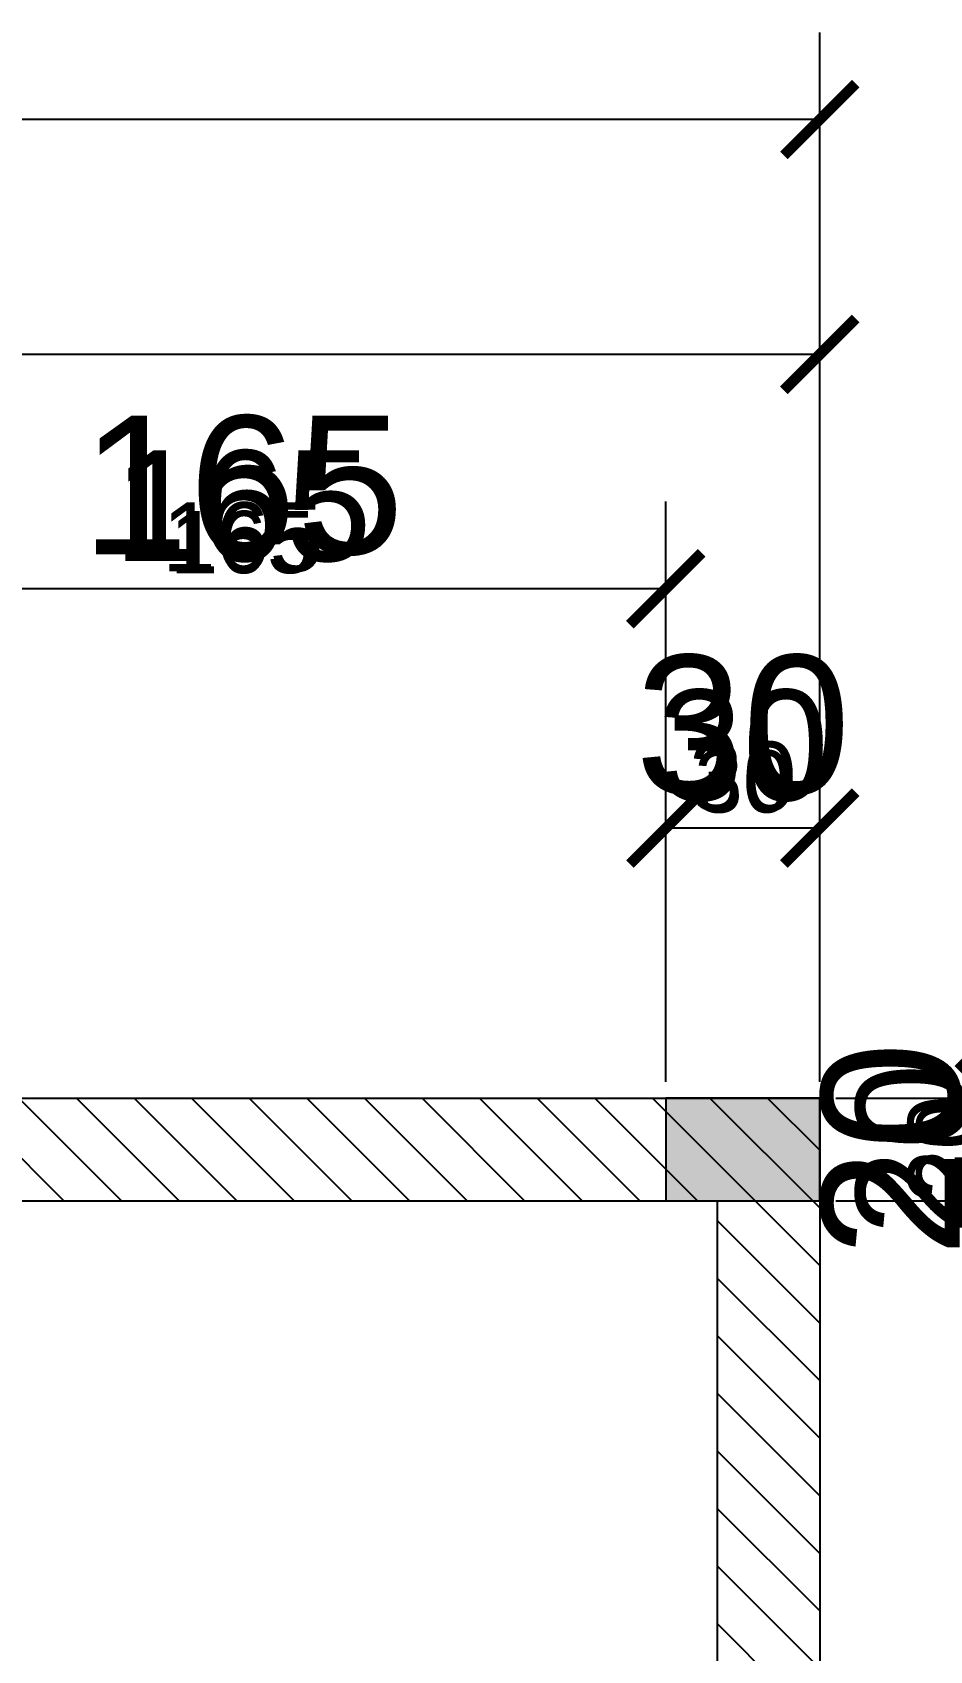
# Model space of a CAD drawing. Header units: millimetres. Extents: x -26398 to 135532, y -376633 to 43268.
# Drawn here: x 44521.5 to 44696.4, y -147087.9 to -146772.4 of the extents above; entities that cross this region are included whole.
import ezdxf

# ---------------------------------------------------------------- set-up
doc = ezdxf.new("R2010")
doc.units = ezdxf.units.MM
for name, color, linetype in [('0 @ 10', 7, 'Continuous'), ('0 @ 4.5', 7, 'Continuous'), ('0 @ 5', 7, 'Continuous'), ('0 @ 8', 7, 'Continuous'), ('DIM', 7, 'Continuous'), ('DIM @ 10', 7, 'Continuous'), ('DIM @ 4.5', 7, 'Continuous'), ('DIM @ 5', 7, 'Continuous'), ('DIM @ 8', 7, 'Continuous'), ('TƯỜNG', 52, 'Continuous')]:
    doc.layers.add(name, color=color, linetype=linetype)
doc.styles.get("Standard").update_dxf_attribs({"font": 'arial.ttf'})
doc.dimstyles.new('SCALE dimmatbang', dxfattribs={"dimscale": 70, "dimtxt": 2.7, "dimasz": 1.4, "dimexe": 1.7, "dimexo": 0.7, "dimtad": 1, "dimtoh": 1, "dimdec": 1, "dimtxsty": 'Standard', "dimblk": 'ARCHTICK', "dimcen": 2.5, "dimclrd": 1, "dimclre": 256, "dimadec": 0, "dimazin": 0, "dimtfac": 1, "dimtdec": 1, "dimtmove": 0, "dimatfit": 3, "dimfxl": 1, "dimarcsym": 0})

# ---------------------------------------------------------------- blocks, each defined once
blk = doc.blocks.new('_ArchTick')
at = {"color": 0, "linetype": 'ByBlock', "const_width": 0.15}
blk.add_lwpolyline([(-0.5, -0.5), (0.5, 0.5)], dxfattribs=at)
blk = doc.blocks.new('*D6038')
at = {"layer": 'DEFPOINTS', "color": 0, "transparency": 16777216}
for p in [(44675, -147000.16), (44746.24, -147000.16), (44675, -147370.16)]:
    blk.add_point(p, dxfattribs=at)
at = {"layer": 'DIM', "lineweight": -2, "transparency": 16777216}
for p, q in [((44678.15, -147000.16), (44753.89, -147000.16)), ((44678.15, -147370.16), (44753.89, -147370.16))]:
    blk.add_line(p, q, dxfattribs=at)
at = {"layer": 'DIM', "color": 1, "lineweight": -2, "transparency": 16777216}
blk.add_line((44746.24, -147370.16), (44746.24, -147000.16), dxfattribs=at)
at = {"layer": 'DIM', "color": 1, "lineweight": -2, "transparency": 16777216, "xscale": 6.3, "yscale": 6.3, "zscale": 6.3}
for p, rotation in [((44746.24, -147000.16), 90), ((44746.24, -147370.16), 270)]:
    blk.add_blockref('_ArchTick', p, dxfattribs=dict(at, rotation=rotation))
at = {"layer": 'DIM', "color": 0, "transparency": 16777216, "insert": (44737.22, -147185.16), "char_height": 12.15, "attachment_point": 5, "rotation": 90}
blk.add_mtext('370', dxfattribs=at)
blk = doc.blocks.new('*D6039')
at = {"layer": 'DEFPOINTS', "color": 0, "transparency": 16777216}
for p in [(44675, -147000.16), (44746.24, -147000.16), (44675, -147370.16)]:
    blk.add_point(p, dxfattribs=at)
at = {"layer": 'DIM', "lineweight": -2, "transparency": 16777216}
for p, q in [((44682, -147000.16), (44763.24, -147000.16)), ((44682, -147370.16), (44763.24, -147370.16))]:
    blk.add_line(p, q, dxfattribs=at)
at = {"layer": 'DIM', "color": 1, "lineweight": -2, "transparency": 16777216}
blk.add_line((44746.24, -147370.16), (44746.24, -147000.16), dxfattribs=at)
at = {"layer": 'DIM', "color": 1, "lineweight": -2, "transparency": 16777216, "xscale": 14, "yscale": 14, "zscale": 14}
for p, rotation in [((44746.24, -147000.16), 90), ((44746.24, -147370.16), 270)]:
    blk.add_blockref('_ArchTick', p, dxfattribs=dict(at, rotation=rotation))
at = {"layer": 'DIM', "color": 0, "transparency": 16777216, "insert": (44726.2, -147185.16), "char_height": 27, "attachment_point": 5, "rotation": 90}
blk.add_mtext('370', dxfattribs=at)
blk = doc.blocks.new('*D6040')
at = {"layer": 'DEFPOINTS', "color": 0, "transparency": 16777216}
for p in [(44675, -147000.16), (44746.24, -147000.16), (44675, -147370.16)]:
    blk.add_point(p, dxfattribs=at)
at = {"layer": 'DIM', "lineweight": -2, "transparency": 16777216}
for p, q in [((44680.6, -147000.16), (44759.84, -147000.16)), ((44680.6, -147370.16), (44759.84, -147370.16))]:
    blk.add_line(p, q, dxfattribs=at)
at = {"layer": 'DIM', "color": 1, "lineweight": -2, "transparency": 16777216}
blk.add_line((44746.24, -147370.16), (44746.24, -147000.16), dxfattribs=at)
at = {"layer": 'DIM', "color": 1, "lineweight": -2, "transparency": 16777216, "xscale": 11.2, "yscale": 11.2, "zscale": 11.2}
for p, rotation in [((44746.24, -147000.16), 90), ((44746.24, -147370.16), 270)]:
    blk.add_blockref('_ArchTick', p, dxfattribs=dict(at, rotation=rotation))
at = {"layer": 'DIM', "color": 0, "transparency": 16777216, "insert": (44730.21, -147185.16), "char_height": 21.6, "attachment_point": 5, "rotation": 90}
blk.add_mtext('370', dxfattribs=at)
blk = doc.blocks.new('*D6041')
at = {"layer": 'DEFPOINTS', "color": 0, "transparency": 16777216}
for p in [(44675, -147000.16), (44746.24, -147000.16), (44675, -147370.16)]:
    blk.add_point(p, dxfattribs=at)
at = {"layer": 'DIM', "lineweight": -2, "transparency": 16777216}
for p, q in [((44678.5, -147000.16), (44754.74, -147000.16)), ((44678.5, -147370.16), (44754.74, -147370.16))]:
    blk.add_line(p, q, dxfattribs=at)
at = {"layer": 'DIM', "color": 1, "lineweight": -2, "transparency": 16777216}
blk.add_line((44746.24, -147370.16), (44746.24, -147000.16), dxfattribs=at)
at = {"layer": 'DIM', "color": 1, "lineweight": -2, "transparency": 16777216, "xscale": 7, "yscale": 7, "zscale": 7}
for p, rotation in [((44746.24, -147000.16), 90), ((44746.24, -147370.16), 270)]:
    blk.add_blockref('_ArchTick', p, dxfattribs=dict(at, rotation=rotation))
at = {"layer": 'DIM', "color": 0, "transparency": 16777216, "insert": (44736.22, -147185.16), "char_height": 13.5, "attachment_point": 5, "rotation": 90}
blk.add_mtext('370', dxfattribs=at)
blk = doc.blocks.new('*D6043')
at = {"lineweight": -2, "transparency": 16777216}
for p, q in [((44678.15, -146980.16), (44716.67, -146980.16)), ((44678.15, -147000.16), (44716.67, -147000.16))]:
    blk.add_line(p, q, dxfattribs=at)
at = {"color": 1, "lineweight": -2, "transparency": 16777216}
blk.add_line((44709.02, -147000.16), (44709.02, -146980.16), dxfattribs=at)
at = {"layer": 'DEFPOINTS', "color": 0, "transparency": 16777216}
for p in [(44675, -146980.16), (44709.02, -146980.16), (44675, -147000.16)]:
    blk.add_point(p, dxfattribs=at)
at = {"color": 1, "lineweight": -2, "transparency": 16777216, "xscale": 6.3, "yscale": 6.3, "zscale": 6.3}
for p, rotation in [((44709.02, -146980.16), 90), ((44709.02, -147000.16), 270)]:
    blk.add_blockref('_ArchTick', p, dxfattribs=dict(at, rotation=rotation))
at = {"color": 0, "transparency": 16777216, "insert": (44700.01, -146990.16), "char_height": 12.15, "attachment_point": 5, "rotation": 90}
blk.add_mtext('20', dxfattribs=at)
blk = doc.blocks.new('*D6044')
at = {"lineweight": -2, "transparency": 16777216}
for p, q in [((44682, -146980.16), (44726.02, -146980.16)), ((44682, -147000.16), (44726.02, -147000.16))]:
    blk.add_line(p, q, dxfattribs=at)
at = {"color": 1, "lineweight": -2, "transparency": 16777216}
blk.add_line((44709.02, -147000.16), (44709.02, -146980.16), dxfattribs=at)
at = {"layer": 'DEFPOINTS', "color": 0, "transparency": 16777216}
for p in [(44675, -146980.16), (44709.02, -146980.16), (44675, -147000.16)]:
    blk.add_point(p, dxfattribs=at)
at = {"color": 1, "lineweight": -2, "transparency": 16777216, "xscale": 14, "yscale": 14, "zscale": 14}
for p, rotation in [((44709.02, -146980.16), 90), ((44709.02, -147000.16), 270)]:
    blk.add_blockref('_ArchTick', p, dxfattribs=dict(at, rotation=rotation))
at = {"color": 0, "transparency": 16777216, "insert": (44688.99, -146990.16), "char_height": 27, "attachment_point": 5, "rotation": 90}
blk.add_mtext('20', dxfattribs=at)
blk = doc.blocks.new('*D6045')
at = {"lineweight": -2, "transparency": 16777216}
for p, q in [((44680.6, -146980.16), (44722.62, -146980.16)), ((44680.6, -147000.16), (44722.62, -147000.16))]:
    blk.add_line(p, q, dxfattribs=at)
at = {"color": 1, "lineweight": -2, "transparency": 16777216}
blk.add_line((44709.02, -147000.16), (44709.02, -146980.16), dxfattribs=at)
at = {"layer": 'DEFPOINTS', "color": 0, "transparency": 16777216}
for p in [(44675, -146980.16), (44709.02, -146980.16), (44675, -147000.16)]:
    blk.add_point(p, dxfattribs=at)
at = {"color": 1, "lineweight": -2, "transparency": 16777216, "xscale": 11.2, "yscale": 11.2, "zscale": 11.2}
for p, rotation in [((44709.02, -146980.16), 90), ((44709.02, -147000.16), 270)]:
    blk.add_blockref('_ArchTick', p, dxfattribs=dict(at, rotation=rotation))
at = {"color": 0, "transparency": 16777216, "insert": (44692.99, -146990.16), "char_height": 21.6, "attachment_point": 5, "rotation": 90}
blk.add_mtext('20', dxfattribs=at)
blk = doc.blocks.new('*D6046')
at = {"lineweight": -2, "transparency": 16777216}
for p, q in [((44678.5, -146980.16), (44717.52, -146980.16)), ((44678.5, -147000.16), (44717.52, -147000.16))]:
    blk.add_line(p, q, dxfattribs=at)
at = {"color": 1, "lineweight": -2, "transparency": 16777216}
blk.add_line((44709.02, -147000.16), (44709.02, -146980.16), dxfattribs=at)
at = {"layer": 'DEFPOINTS', "color": 0, "transparency": 16777216}
for p in [(44675, -146980.16), (44709.02, -146980.16), (44675, -147000.16)]:
    blk.add_point(p, dxfattribs=at)
at = {"color": 1, "lineweight": -2, "transparency": 16777216, "xscale": 7, "yscale": 7, "zscale": 7}
for p, rotation in [((44709.02, -146980.16), 90), ((44709.02, -147000.16), 270)]:
    blk.add_blockref('_ArchTick', p, dxfattribs=dict(at, rotation=rotation))
at = {"color": 0, "transparency": 16777216, "insert": (44699.01, -146990.16), "char_height": 13.5, "attachment_point": 5, "rotation": 90}
blk.add_mtext('20', dxfattribs=at)
blk = doc.blocks.new('*D6058')
at = {"layer": 'DEFPOINTS', "color": 0, "transparency": 16777216}
for p in [(44675, -146980.16), (44804.97, -146980.16), (44675, -147380.16)]:
    blk.add_point(p, dxfattribs=at)
at = {"layer": 'DIM', "lineweight": -2, "transparency": 16777216}
for p, q in [((44678.15, -146980.16), (44812.62, -146980.16)), ((44678.15, -147380.16), (44812.62, -147380.16))]:
    blk.add_line(p, q, dxfattribs=at)
at = {"layer": 'DIM', "color": 1, "lineweight": -2, "transparency": 16777216}
blk.add_line((44804.97, -147380.16), (44804.97, -146980.16), dxfattribs=at)
at = {"layer": 'DIM', "color": 1, "lineweight": -2, "transparency": 16777216, "xscale": 6.3, "yscale": 6.3, "zscale": 6.3}
for p, rotation in [((44804.97, -146980.16), 90), ((44804.97, -147380.16), 270)]:
    blk.add_blockref('_ArchTick', p, dxfattribs=dict(at, rotation=rotation))
at = {"layer": 'DIM', "color": 0, "transparency": 16777216, "insert": (44795.95, -147180.16), "char_height": 12.15, "attachment_point": 5, "rotation": 90}
blk.add_mtext('400', dxfattribs=at)
blk = doc.blocks.new('*D6059')
at = {"layer": 'DEFPOINTS', "color": 0, "transparency": 16777216}
for p in [(44675, -146980.16), (44804.97, -146980.16), (44675, -147380.16)]:
    blk.add_point(p, dxfattribs=at)
at = {"layer": 'DIM', "lineweight": -2, "transparency": 16777216}
for p, q in [((44682, -146980.16), (44821.97, -146980.16)), ((44682, -147380.16), (44821.97, -147380.16))]:
    blk.add_line(p, q, dxfattribs=at)
at = {"layer": 'DIM', "color": 1, "lineweight": -2, "transparency": 16777216}
blk.add_line((44804.97, -147380.16), (44804.97, -146980.16), dxfattribs=at)
at = {"layer": 'DIM', "color": 1, "lineweight": -2, "transparency": 16777216, "xscale": 14, "yscale": 14, "zscale": 14}
for p, rotation in [((44804.97, -146980.16), 90), ((44804.97, -147380.16), 270)]:
    blk.add_blockref('_ArchTick', p, dxfattribs=dict(at, rotation=rotation))
at = {"layer": 'DIM', "color": 0, "transparency": 16777216, "insert": (44784.93, -147180.16), "char_height": 27, "attachment_point": 5, "rotation": 90}
blk.add_mtext('400', dxfattribs=at)
blk = doc.blocks.new('*D6060')
at = {"layer": 'DEFPOINTS', "color": 0, "transparency": 16777216}
for p in [(44675, -146980.16), (44804.97, -146980.16), (44675, -147380.16)]:
    blk.add_point(p, dxfattribs=at)
at = {"layer": 'DIM', "lineweight": -2, "transparency": 16777216}
for p, q in [((44680.6, -146980.16), (44818.57, -146980.16)), ((44680.6, -147380.16), (44818.57, -147380.16))]:
    blk.add_line(p, q, dxfattribs=at)
at = {"layer": 'DIM', "color": 1, "lineweight": -2, "transparency": 16777216}
blk.add_line((44804.97, -147380.16), (44804.97, -146980.16), dxfattribs=at)
at = {"layer": 'DIM', "color": 1, "lineweight": -2, "transparency": 16777216, "xscale": 11.2, "yscale": 11.2, "zscale": 11.2}
for p, rotation in [((44804.97, -146980.16), 90), ((44804.97, -147380.16), 270)]:
    blk.add_blockref('_ArchTick', p, dxfattribs=dict(at, rotation=rotation))
at = {"layer": 'DIM', "color": 0, "transparency": 16777216, "insert": (44788.94, -147180.16), "char_height": 21.6, "attachment_point": 5, "rotation": 90}
blk.add_mtext('400', dxfattribs=at)
blk = doc.blocks.new('*D6061')
at = {"layer": 'DEFPOINTS', "color": 0, "transparency": 16777216}
for p in [(44675, -146980.16), (44804.97, -146980.16), (44675, -147380.16)]:
    blk.add_point(p, dxfattribs=at)
at = {"layer": 'DIM', "lineweight": -2, "transparency": 16777216}
for p, q in [((44678.5, -146980.16), (44813.47, -146980.16)), ((44678.5, -147380.16), (44813.47, -147380.16))]:
    blk.add_line(p, q, dxfattribs=at)
at = {"layer": 'DIM', "color": 1, "lineweight": -2, "transparency": 16777216}
blk.add_line((44804.97, -147380.16), (44804.97, -146980.16), dxfattribs=at)
at = {"layer": 'DIM', "color": 1, "lineweight": -2, "transparency": 16777216, "xscale": 7, "yscale": 7, "zscale": 7}
for p, rotation in [((44804.97, -146980.16), 90), ((44804.97, -147380.16), 270)]:
    blk.add_blockref('_ArchTick', p, dxfattribs=dict(at, rotation=rotation))
at = {"layer": 'DIM', "color": 0, "transparency": 16777216, "insert": (44794.95, -147180.16), "char_height": 13.5, "attachment_point": 5, "rotation": 90}
blk.add_mtext('400', dxfattribs=at)
blk = doc.blocks.new('*D6063')
at = {"layer": 'DEFPOINTS', "color": 0, "transparency": 16777216}
for p in [(44645, -146927.52), (44645, -146980.16), (44675, -146980.16)]:
    blk.add_point(p, dxfattribs=at)
at = {"layer": 'DIM', "lineweight": -2, "transparency": 16777216}
for p, q in [((44645, -146977.01), (44645, -146919.87)), ((44675, -146977.01), (44675, -146919.87))]:
    blk.add_line(p, q, dxfattribs=at)
at = {"layer": 'DIM', "color": 1, "lineweight": -2, "transparency": 16777216}
blk.add_line((44675, -146927.52), (44645, -146927.52), dxfattribs=at)
at = {"layer": 'DIM', "color": 1, "lineweight": -2, "transparency": 16777216, "xscale": 6.3, "yscale": 6.3, "zscale": 6.3, "rotation": 180}
blk.add_blockref('_ArchTick', (44645, -146927.52), dxfattribs=at)
at = {"layer": 'DIM', "color": 1, "lineweight": -2, "transparency": 16777216, "xscale": 6.3, "yscale": 6.3, "zscale": 6.3}
blk.add_blockref('_ArchTick', (44675, -146927.52), dxfattribs=at)
at = {"layer": 'DIM', "color": 0, "transparency": 16777216, "insert": (44660, -146918.5), "char_height": 12.15, "attachment_point": 5}
blk.add_mtext('30', dxfattribs=at)
blk = doc.blocks.new('*D6064')
at = {"layer": 'DEFPOINTS', "color": 0, "transparency": 16777216}
for p in [(44645, -146927.52), (44645, -146980.16), (44675, -146980.16)]:
    blk.add_point(p, dxfattribs=at)
at = {"layer": 'DIM', "lineweight": -2, "transparency": 16777216}
for p, q in [((44645, -146973.16), (44645, -146910.52)), ((44675, -146973.16), (44675, -146910.52))]:
    blk.add_line(p, q, dxfattribs=at)
at = {"layer": 'DIM', "color": 1, "lineweight": -2, "transparency": 16777216}
blk.add_line((44675, -146927.52), (44645, -146927.52), dxfattribs=at)
at = {"layer": 'DIM', "color": 1, "lineweight": -2, "transparency": 16777216, "xscale": 14, "yscale": 14, "zscale": 14, "rotation": 180}
blk.add_blockref('_ArchTick', (44645, -146927.52), dxfattribs=at)
at = {"layer": 'DIM', "color": 1, "lineweight": -2, "transparency": 16777216, "xscale": 14, "yscale": 14, "zscale": 14}
blk.add_blockref('_ArchTick', (44675, -146927.52), dxfattribs=at)
at = {"layer": 'DIM', "color": 0, "transparency": 16777216, "insert": (44660, -146907.47), "char_height": 27, "attachment_point": 5}
blk.add_mtext('30', dxfattribs=at)
blk = doc.blocks.new('*D6065')
at = {"layer": 'DEFPOINTS', "color": 0, "transparency": 16777216}
for p in [(44645, -146927.52), (44645, -146980.16), (44675, -146980.16)]:
    blk.add_point(p, dxfattribs=at)
at = {"layer": 'DIM', "lineweight": -2, "transparency": 16777216}
for p, q in [((44645, -146974.56), (44645, -146913.92)), ((44675, -146974.56), (44675, -146913.92))]:
    blk.add_line(p, q, dxfattribs=at)
at = {"layer": 'DIM', "color": 1, "lineweight": -2, "transparency": 16777216}
blk.add_line((44675, -146927.52), (44645, -146927.52), dxfattribs=at)
at = {"layer": 'DIM', "color": 1, "lineweight": -2, "transparency": 16777216, "xscale": 11.2, "yscale": 11.2, "zscale": 11.2, "rotation": 180}
blk.add_blockref('_ArchTick', (44645, -146927.52), dxfattribs=at)
at = {"layer": 'DIM', "color": 1, "lineweight": -2, "transparency": 16777216, "xscale": 11.2, "yscale": 11.2, "zscale": 11.2}
blk.add_blockref('_ArchTick', (44675, -146927.52), dxfattribs=at)
at = {"layer": 'DIM', "color": 0, "transparency": 16777216, "insert": (44660, -146911.48), "char_height": 21.6, "attachment_point": 5}
blk.add_mtext('30', dxfattribs=at)
blk = doc.blocks.new('*D6066')
at = {"layer": 'DEFPOINTS', "color": 0, "transparency": 16777216}
for p in [(44645, -146927.52), (44645, -146980.16), (44675, -146980.16)]:
    blk.add_point(p, dxfattribs=at)
at = {"layer": 'DIM', "lineweight": -2, "transparency": 16777216}
for p, q in [((44645, -146976.66), (44645, -146919.02)), ((44675, -146976.66), (44675, -146919.02))]:
    blk.add_line(p, q, dxfattribs=at)
at = {"layer": 'DIM', "color": 1, "lineweight": -2, "transparency": 16777216}
blk.add_line((44675, -146927.52), (44645, -146927.52), dxfattribs=at)
at = {"layer": 'DIM', "color": 1, "lineweight": -2, "transparency": 16777216, "xscale": 7, "yscale": 7, "zscale": 7, "rotation": 180}
blk.add_blockref('_ArchTick', (44645, -146927.52), dxfattribs=at)
at = {"layer": 'DIM', "color": 1, "lineweight": -2, "transparency": 16777216, "xscale": 7, "yscale": 7, "zscale": 7}
blk.add_blockref('_ArchTick', (44675, -146927.52), dxfattribs=at)
at = {"layer": 'DIM', "color": 0, "transparency": 16777216, "insert": (44660, -146917.5), "char_height": 13.5, "attachment_point": 5}
blk.add_mtext('30', dxfattribs=at)
blk = doc.blocks.new('*D6068')
at = {"layer": 'DEFPOINTS', "color": 0, "transparency": 16777216}
for p in [(44480, -146880.85), (44480, -146980.22), (44645, -146980.16)]:
    blk.add_point(p, dxfattribs=at)
at = {"layer": 'DIM', "lineweight": -2, "transparency": 16777216}
for p, q in [((44480, -146977.07), (44480, -146873.2)), ((44645, -146977.01), (44645, -146873.2))]:
    blk.add_line(p, q, dxfattribs=at)
at = {"layer": 'DIM', "color": 1, "lineweight": -2, "transparency": 16777216}
blk.add_line((44645, -146880.85), (44480, -146880.85), dxfattribs=at)
at = {"layer": 'DIM', "color": 1, "lineweight": -2, "transparency": 16777216, "xscale": 6.3, "yscale": 6.3, "zscale": 6.3, "rotation": 180}
blk.add_blockref('_ArchTick', (44480, -146880.85), dxfattribs=at)
at = {"layer": 'DIM', "color": 1, "lineweight": -2, "transparency": 16777216, "xscale": 6.3, "yscale": 6.3, "zscale": 6.3}
blk.add_blockref('_ArchTick', (44645, -146880.85), dxfattribs=at)
at = {"layer": 'DIM', "color": 0, "transparency": 16777216, "insert": (44562.5, -146871.84), "char_height": 12.15, "attachment_point": 5}
blk.add_mtext('165', dxfattribs=at)
blk = doc.blocks.new('*D6069')
at = {"layer": 'DEFPOINTS', "color": 0, "transparency": 16777216}
for p in [(44480, -146880.85), (44480, -146980.22), (44645, -146980.16)]:
    blk.add_point(p, dxfattribs=at)
at = {"layer": 'DIM', "lineweight": -2, "transparency": 16777216}
for p, q in [((44480, -146973.22), (44480, -146863.85)), ((44645, -146973.16), (44645, -146863.85))]:
    blk.add_line(p, q, dxfattribs=at)
at = {"layer": 'DIM', "color": 1, "lineweight": -2, "transparency": 16777216}
blk.add_line((44645, -146880.85), (44480, -146880.85), dxfattribs=at)
at = {"layer": 'DIM', "color": 1, "lineweight": -2, "transparency": 16777216, "xscale": 14, "yscale": 14, "zscale": 14, "rotation": 180}
blk.add_blockref('_ArchTick', (44480, -146880.85), dxfattribs=at)
at = {"layer": 'DIM', "color": 1, "lineweight": -2, "transparency": 16777216, "xscale": 14, "yscale": 14, "zscale": 14}
blk.add_blockref('_ArchTick', (44645, -146880.85), dxfattribs=at)
at = {"layer": 'DIM', "color": 0, "transparency": 16777216, "insert": (44562.5, -146860.82), "char_height": 27, "attachment_point": 5}
blk.add_mtext('165', dxfattribs=at)
blk = doc.blocks.new('*D6070')
at = {"layer": 'DEFPOINTS', "color": 0, "transparency": 16777216}
for p in [(44480, -146880.85), (44480, -146980.22), (44645, -146980.16)]:
    blk.add_point(p, dxfattribs=at)
at = {"layer": 'DIM', "lineweight": -2, "transparency": 16777216}
for p, q in [((44480, -146974.62), (44480, -146867.25)), ((44645, -146974.56), (44645, -146867.25))]:
    blk.add_line(p, q, dxfattribs=at)
at = {"layer": 'DIM', "color": 1, "lineweight": -2, "transparency": 16777216}
blk.add_line((44645, -146880.85), (44480, -146880.85), dxfattribs=at)
at = {"layer": 'DIM', "color": 1, "lineweight": -2, "transparency": 16777216, "xscale": 11.2, "yscale": 11.2, "zscale": 11.2, "rotation": 180}
blk.add_blockref('_ArchTick', (44480, -146880.85), dxfattribs=at)
at = {"layer": 'DIM', "color": 1, "lineweight": -2, "transparency": 16777216, "xscale": 11.2, "yscale": 11.2, "zscale": 11.2}
blk.add_blockref('_ArchTick', (44645, -146880.85), dxfattribs=at)
at = {"layer": 'DIM', "color": 0, "transparency": 16777216, "insert": (44562.5, -146864.82), "char_height": 21.6, "attachment_point": 5}
blk.add_mtext('165', dxfattribs=at)
blk = doc.blocks.new('*D6071')
at = {"layer": 'DEFPOINTS', "color": 0, "transparency": 16777216}
for p in [(44480, -146880.85), (44480, -146980.22), (44645, -146980.16)]:
    blk.add_point(p, dxfattribs=at)
at = {"layer": 'DIM', "lineweight": -2, "transparency": 16777216}
for p, q in [((44480, -146976.72), (44480, -146872.35)), ((44645, -146976.66), (44645, -146872.35))]:
    blk.add_line(p, q, dxfattribs=at)
at = {"layer": 'DIM', "color": 1, "lineweight": -2, "transparency": 16777216}
blk.add_line((44645, -146880.85), (44480, -146880.85), dxfattribs=at)
at = {"layer": 'DIM', "color": 1, "lineweight": -2, "transparency": 16777216, "xscale": 7, "yscale": 7, "zscale": 7, "rotation": 180}
blk.add_blockref('_ArchTick', (44480, -146880.85), dxfattribs=at)
at = {"layer": 'DIM', "color": 1, "lineweight": -2, "transparency": 16777216, "xscale": 7, "yscale": 7, "zscale": 7}
blk.add_blockref('_ArchTick', (44645, -146880.85), dxfattribs=at)
at = {"layer": 'DIM', "color": 0, "transparency": 16777216, "insert": (44562.5, -146870.83), "char_height": 13.5, "attachment_point": 5}
blk.add_mtext('165', dxfattribs=at)
blk = doc.blocks.new('*D6338')
at = {"layer": 'DEFPOINTS', "color": 0, "transparency": 16777216}
for p in [(43675, -146835.16), (43675, -146980.16), (44675, -146980.16)]:
    blk.add_point(p, dxfattribs=at)
at = {"layer": 'DIM', "lineweight": -2, "transparency": 16777216}
for p, q in [((43675, -146977.01), (43675, -146827.51)), ((44675, -146977.01), (44675, -146827.51))]:
    blk.add_line(p, q, dxfattribs=at)
at = {"layer": 'DIM', "color": 1, "lineweight": -2, "transparency": 16777216}
blk.add_line((44675, -146835.16), (43675, -146835.16), dxfattribs=at)
at = {"layer": 'DIM', "color": 1, "lineweight": -2, "transparency": 16777216, "xscale": 6.3, "yscale": 6.3, "zscale": 6.3, "rotation": 180}
blk.add_blockref('_ArchTick', (43675, -146835.16), dxfattribs=at)
at = {"layer": 'DIM', "color": 1, "lineweight": -2, "transparency": 16777216, "xscale": 6.3, "yscale": 6.3, "zscale": 6.3}
blk.add_blockref('_ArchTick', (44675, -146835.16), dxfattribs=at)
at = {"layer": 'DIM', "color": 0, "transparency": 16777216, "insert": (44175, -146826.15), "char_height": 12.15, "attachment_point": 5}
blk.add_mtext('1000', dxfattribs=at)
blk = doc.blocks.new('*D6339')
at = {"layer": 'DEFPOINTS', "color": 0, "transparency": 16777216}
for p in [(43675, -146835.16), (43675, -146980.16), (44675, -146980.16)]:
    blk.add_point(p, dxfattribs=at)
at = {"layer": 'DIM', "lineweight": -2, "transparency": 16777216}
for p, q in [((43675, -146973.16), (43675, -146818.16)), ((44675, -146973.16), (44675, -146818.16))]:
    blk.add_line(p, q, dxfattribs=at)
at = {"layer": 'DIM', "color": 1, "lineweight": -2, "transparency": 16777216}
blk.add_line((44675, -146835.16), (43675, -146835.16), dxfattribs=at)
at = {"layer": 'DIM', "color": 1, "lineweight": -2, "transparency": 16777216, "xscale": 14, "yscale": 14, "zscale": 14, "rotation": 180}
blk.add_blockref('_ArchTick', (43675, -146835.16), dxfattribs=at)
at = {"layer": 'DIM', "color": 1, "lineweight": -2, "transparency": 16777216, "xscale": 14, "yscale": 14, "zscale": 14}
blk.add_blockref('_ArchTick', (44675, -146835.16), dxfattribs=at)
at = {"layer": 'DIM', "color": 0, "transparency": 16777216, "insert": (44175, -146815.13), "char_height": 27, "attachment_point": 5}
blk.add_mtext('1000', dxfattribs=at)
blk = doc.blocks.new('*D6340')
at = {"layer": 'DEFPOINTS', "color": 0, "transparency": 16777216}
for p in [(43675, -146835.16), (43675, -146980.16), (44675, -146980.16)]:
    blk.add_point(p, dxfattribs=at)
at = {"layer": 'DIM', "lineweight": -2, "transparency": 16777216}
for p, q in [((43675, -146974.56), (43675, -146821.56)), ((44675, -146974.56), (44675, -146821.56))]:
    blk.add_line(p, q, dxfattribs=at)
at = {"layer": 'DIM', "color": 1, "lineweight": -2, "transparency": 16777216}
blk.add_line((44675, -146835.16), (43675, -146835.16), dxfattribs=at)
at = {"layer": 'DIM', "color": 1, "lineweight": -2, "transparency": 16777216, "xscale": 11.2, "yscale": 11.2, "zscale": 11.2, "rotation": 180}
blk.add_blockref('_ArchTick', (43675, -146835.16), dxfattribs=at)
at = {"layer": 'DIM', "color": 1, "lineweight": -2, "transparency": 16777216, "xscale": 11.2, "yscale": 11.2, "zscale": 11.2}
blk.add_blockref('_ArchTick', (44675, -146835.16), dxfattribs=at)
at = {"layer": 'DIM', "color": 0, "transparency": 16777216, "insert": (44175, -146819.14), "char_height": 21.6, "attachment_point": 5}
blk.add_mtext('1000', dxfattribs=at)
blk = doc.blocks.new('*D6341')
at = {"layer": 'DEFPOINTS', "color": 0, "transparency": 16777216}
for p in [(43675, -146835.16), (43675, -146980.16), (44675, -146980.16)]:
    blk.add_point(p, dxfattribs=at)
at = {"layer": 'DIM', "lineweight": -2, "transparency": 16777216}
for p, q in [((43675, -146976.66), (43675, -146826.66)), ((44675, -146976.66), (44675, -146826.66))]:
    blk.add_line(p, q, dxfattribs=at)
at = {"layer": 'DIM', "color": 1, "lineweight": -2, "transparency": 16777216}
blk.add_line((44675, -146835.16), (43675, -146835.16), dxfattribs=at)
at = {"layer": 'DIM', "color": 1, "lineweight": -2, "transparency": 16777216, "xscale": 7, "yscale": 7, "zscale": 7, "rotation": 180}
blk.add_blockref('_ArchTick', (43675, -146835.16), dxfattribs=at)
at = {"layer": 'DIM', "color": 1, "lineweight": -2, "transparency": 16777216, "xscale": 7, "yscale": 7, "zscale": 7}
blk.add_blockref('_ArchTick', (44675, -146835.16), dxfattribs=at)
at = {"layer": 'DIM', "color": 0, "transparency": 16777216, "insert": (44175, -146825.15), "char_height": 13.5, "attachment_point": 5}
blk.add_mtext('1000', dxfattribs=at)
blk = doc.blocks.new('*D6358')
at = {"layer": 'DEFPOINTS', "color": 0, "transparency": 16777216}
for p in [(41775, -146789.38), (41775, -146835.16), (44675, -146835.16)]:
    blk.add_point(p, dxfattribs=at)
at = {"layer": 'DIM', "lineweight": -2, "transparency": 16777216}
for p, q in [((41775, -146832.01), (41775, -146781.73)), ((44675, -146832.01), (44675, -146781.73))]:
    blk.add_line(p, q, dxfattribs=at)
at = {"layer": 'DIM', "color": 1, "lineweight": -2, "transparency": 16777216}
blk.add_line((44675, -146789.38), (41775, -146789.38), dxfattribs=at)
at = {"layer": 'DIM', "color": 1, "lineweight": -2, "transparency": 16777216, "xscale": 6.3, "yscale": 6.3, "zscale": 6.3, "rotation": 180}
blk.add_blockref('_ArchTick', (41775, -146789.38), dxfattribs=at)
at = {"layer": 'DIM', "color": 1, "lineweight": -2, "transparency": 16777216, "xscale": 6.3, "yscale": 6.3, "zscale": 6.3}
blk.add_blockref('_ArchTick', (44675, -146789.38), dxfattribs=at)
at = {"layer": 'DIM', "color": 0, "transparency": 16777216, "insert": (43174.76, -146780.37), "char_height": 12.15, "attachment_point": 5}
blk.add_mtext('2900', dxfattribs=at)
blk = doc.blocks.new('*D6359')
at = {"layer": 'DEFPOINTS', "color": 0, "transparency": 16777216}
for p in [(41775, -146789.38), (41775, -146835.16), (44675, -146835.16)]:
    blk.add_point(p, dxfattribs=at)
at = {"layer": 'DIM', "lineweight": -2, "transparency": 16777216}
for p, q in [((41775, -146828.16), (41775, -146772.38)), ((44675, -146828.16), (44675, -146772.38))]:
    blk.add_line(p, q, dxfattribs=at)
at = {"layer": 'DIM', "color": 1, "lineweight": -2, "transparency": 16777216}
blk.add_line((44675, -146789.38), (41775, -146789.38), dxfattribs=at)
at = {"layer": 'DIM', "color": 1, "lineweight": -2, "transparency": 16777216, "xscale": 14, "yscale": 14, "zscale": 14, "rotation": 180}
blk.add_blockref('_ArchTick', (41775, -146789.38), dxfattribs=at)
at = {"layer": 'DIM', "color": 1, "lineweight": -2, "transparency": 16777216, "xscale": 14, "yscale": 14, "zscale": 14}
blk.add_blockref('_ArchTick', (44675, -146789.38), dxfattribs=at)
at = {"layer": 'DIM', "color": 0, "transparency": 16777216, "insert": (43174.76, -146769.35), "char_height": 27, "attachment_point": 5}
blk.add_mtext('2900', dxfattribs=at)
blk = doc.blocks.new('*D6360')
at = {"layer": 'DEFPOINTS', "color": 0, "transparency": 16777216}
for p in [(41775, -146789.38), (41775, -146835.16), (44675, -146835.16)]:
    blk.add_point(p, dxfattribs=at)
at = {"layer": 'DIM', "lineweight": -2, "transparency": 16777216}
for p, q in [((41775, -146829.56), (41775, -146775.78)), ((44675, -146829.56), (44675, -146775.78))]:
    blk.add_line(p, q, dxfattribs=at)
at = {"layer": 'DIM', "color": 1, "lineweight": -2, "transparency": 16777216}
blk.add_line((44675, -146789.38), (41775, -146789.38), dxfattribs=at)
at = {"layer": 'DIM', "color": 1, "lineweight": -2, "transparency": 16777216, "xscale": 11.2, "yscale": 11.2, "zscale": 11.2, "rotation": 180}
blk.add_blockref('_ArchTick', (41775, -146789.38), dxfattribs=at)
at = {"layer": 'DIM', "color": 1, "lineweight": -2, "transparency": 16777216, "xscale": 11.2, "yscale": 11.2, "zscale": 11.2}
blk.add_blockref('_ArchTick', (44675, -146789.38), dxfattribs=at)
at = {"layer": 'DIM', "color": 0, "transparency": 16777216, "insert": (43174.76, -146773.36), "char_height": 21.6, "attachment_point": 5}
blk.add_mtext('2900', dxfattribs=at)
blk = doc.blocks.new('*D6361')
at = {"layer": 'DEFPOINTS', "color": 0, "transparency": 16777216}
for p in [(41775, -146789.38), (41775, -146835.16), (44675, -146835.16)]:
    blk.add_point(p, dxfattribs=at)
at = {"layer": 'DIM', "lineweight": -2, "transparency": 16777216}
for p, q in [((41775, -146831.66), (41775, -146780.88)), ((44675, -146831.66), (44675, -146780.88))]:
    blk.add_line(p, q, dxfattribs=at)
at = {"layer": 'DIM', "color": 1, "lineweight": -2, "transparency": 16777216}
blk.add_line((44675, -146789.38), (41775, -146789.38), dxfattribs=at)
at = {"layer": 'DIM', "color": 1, "lineweight": -2, "transparency": 16777216, "xscale": 7, "yscale": 7, "zscale": 7, "rotation": 180}
blk.add_blockref('_ArchTick', (41775, -146789.38), dxfattribs=at)
at = {"layer": 'DIM', "color": 1, "lineweight": -2, "transparency": 16777216, "xscale": 7, "yscale": 7, "zscale": 7}
blk.add_blockref('_ArchTick', (44675, -146789.38), dxfattribs=at)
at = {"layer": 'DIM', "color": 0, "transparency": 16777216, "insert": (43174.76, -146779.37), "char_height": 13.5, "attachment_point": 5}
blk.add_mtext('2900', dxfattribs=at)
blk = doc.blocks.new('*U8909')
at = {"layer": 'DIM @ 10'}
dim = blk.add_linear_dim(base=(44746.24, -147000.16), p1=(44675, -147370.16), p2=(44675, -147000.16), angle=90, dimstyle='SCALE dimmatbang', override={"dimscale": 10, "dimtix": 0, "dimtofl": 1, "dimtmove": 0, "dimatfit": 3}, dxfattribs=at)
dim.commit()
dim.dimension.update_dxf_attribs({"geometry": '*D6039', "text_midpoint": (44726.2, -147185.16)})
at = {"layer": 'DIM @ 4.5'}
dim = blk.add_linear_dim(base=(44746.24, -147000.16), p1=(44675, -147370.16), p2=(44675, -147000.16), angle=90, dimstyle='SCALE dimmatbang', override={"dimscale": 4.5, "dimtix": 0, "dimtofl": 1, "dimtmove": 0, "dimatfit": 3}, dxfattribs=at)
dim.commit()
dim.dimension.update_dxf_attribs({"geometry": '*D6038', "text_midpoint": (44737.22, -147185.16)})
at = {"layer": 'DIM @ 5'}
dim = blk.add_linear_dim(base=(44746.24, -147000.16), p1=(44675, -147370.16), p2=(44675, -147000.16), angle=90, dimstyle='SCALE dimmatbang', override={"dimscale": 5, "dimtix": 0, "dimtofl": 1, "dimtmove": 0, "dimatfit": 3}, dxfattribs=at)
dim.commit()
dim.dimension.update_dxf_attribs({"geometry": '*D6041', "text_midpoint": (44736.22, -147185.16)})
at = {"layer": 'DIM @ 8'}
dim = blk.add_linear_dim(base=(44746.24, -147000.16), p1=(44675, -147370.16), p2=(44675, -147000.16), angle=90, dimstyle='SCALE dimmatbang', override={"dimscale": 8, "dimtix": 0, "dimtofl": 1, "dimtmove": 0, "dimatfit": 3}, dxfattribs=at)
dim.commit()
dim.dimension.update_dxf_attribs({"geometry": '*D6040', "text_midpoint": (44730.21, -147185.16)})
blk = doc.blocks.new('*U8910')
at = {"layer": '0 @ 10'}
dim = blk.add_linear_dim(base=(44709.02, -146980.16), p1=(44675, -147000.16), p2=(44675, -146980.16), angle=90, dimstyle='SCALE dimmatbang', override={"dimscale": 10, "dimtix": 0, "dimtofl": 1, "dimtmove": 0, "dimatfit": 3}, dxfattribs=at)
dim.commit()
dim.dimension.update_dxf_attribs({"geometry": '*D6044', "text_midpoint": (44709.02, -146990.16), "dimtype": 128})
at = {"layer": '0 @ 4.5'}
dim = blk.add_linear_dim(base=(44709.02, -146980.16), p1=(44675, -147000.16), p2=(44675, -146980.16), angle=90, dimstyle='SCALE dimmatbang', override={"dimscale": 4.5, "dimtix": 0, "dimtofl": 1, "dimtmove": 0, "dimatfit": 3}, dxfattribs=at)
dim.commit()
dim.dimension.update_dxf_attribs({"geometry": '*D6043', "text_midpoint": (44709.02, -146990.16), "dimtype": 128})
at = {"layer": '0 @ 5'}
dim = blk.add_linear_dim(base=(44709.02, -146980.16), p1=(44675, -147000.16), p2=(44675, -146980.16), angle=90, dimstyle='SCALE dimmatbang', override={"dimscale": 5, "dimtix": 0, "dimtofl": 1, "dimtmove": 0, "dimatfit": 3}, dxfattribs=at)
dim.commit()
dim.dimension.update_dxf_attribs({"geometry": '*D6046', "text_midpoint": (44709.02, -146990.16), "dimtype": 128})
at = {"layer": '0 @ 8'}
dim = blk.add_linear_dim(base=(44709.02, -146980.16), p1=(44675, -147000.16), p2=(44675, -146980.16), angle=90, dimstyle='SCALE dimmatbang', override={"dimscale": 8, "dimtix": 0, "dimtofl": 1, "dimtmove": 0, "dimatfit": 3}, dxfattribs=at)
dim.commit()
dim.dimension.update_dxf_attribs({"geometry": '*D6045', "text_midpoint": (44709.02, -146990.16), "dimtype": 128})
blk = doc.blocks.new('*U8913')
at = {"layer": 'DIM @ 10'}
dim = blk.add_linear_dim(base=(44804.97, -146980.16), p1=(44675, -147380.16), p2=(44675, -146980.16), angle=90, dimstyle='SCALE dimmatbang', override={"dimscale": 10, "dimtix": 0, "dimtofl": 1, "dimtmove": 0, "dimatfit": 3}, dxfattribs=at)
dim.commit()
dim.dimension.update_dxf_attribs({"geometry": '*D6059', "text_midpoint": (44784.93, -147180.16)})
at = {"layer": 'DIM @ 4.5'}
dim = blk.add_linear_dim(base=(44804.97, -146980.16), p1=(44675, -147380.16), p2=(44675, -146980.16), angle=90, dimstyle='SCALE dimmatbang', override={"dimscale": 4.5, "dimtix": 0, "dimtofl": 1, "dimtmove": 0, "dimatfit": 3}, dxfattribs=at)
dim.commit()
dim.dimension.update_dxf_attribs({"geometry": '*D6058', "text_midpoint": (44795.95, -147180.16)})
at = {"layer": 'DIM @ 5'}
dim = blk.add_linear_dim(base=(44804.97, -146980.16), p1=(44675, -147380.16), p2=(44675, -146980.16), angle=90, dimstyle='SCALE dimmatbang', override={"dimscale": 5, "dimtix": 0, "dimtofl": 1, "dimtmove": 0, "dimatfit": 3}, dxfattribs=at)
dim.commit()
dim.dimension.update_dxf_attribs({"geometry": '*D6061', "text_midpoint": (44794.95, -147180.16)})
at = {"layer": 'DIM @ 8'}
dim = blk.add_linear_dim(base=(44804.97, -146980.16), p1=(44675, -147380.16), p2=(44675, -146980.16), angle=90, dimstyle='SCALE dimmatbang', override={"dimscale": 8, "dimtix": 0, "dimtofl": 1, "dimtmove": 0, "dimatfit": 3}, dxfattribs=at)
dim.commit()
dim.dimension.update_dxf_attribs({"geometry": '*D6060', "text_midpoint": (44788.94, -147180.16)})
blk = doc.blocks.new('*U8914')
at = {"layer": 'DIM @ 10'}
dim = blk.add_linear_dim(base=(44645, -146927.52), p1=(44675, -146980.16), p2=(44645, -146980.16), angle=180, dimstyle='SCALE dimmatbang', override={"dimscale": 10, "dimtix": 0, "dimtofl": 1, "dimtmove": 0, "dimatfit": 3}, dxfattribs=at)
dim.commit()
dim.dimension.update_dxf_attribs({"geometry": '*D6064', "text_midpoint": (44660, -146927.52), "dimtype": 128})
at = {"layer": 'DIM @ 4.5'}
dim = blk.add_linear_dim(base=(44645, -146927.52), p1=(44675, -146980.16), p2=(44645, -146980.16), angle=180, dimstyle='SCALE dimmatbang', override={"dimscale": 4.5, "dimtix": 0, "dimtofl": 1, "dimtmove": 0, "dimatfit": 3}, dxfattribs=at)
dim.commit()
dim.dimension.update_dxf_attribs({"geometry": '*D6063', "text_midpoint": (44660, -146927.52), "dimtype": 128})
at = {"layer": 'DIM @ 5'}
dim = blk.add_linear_dim(base=(44645, -146927.52), p1=(44675, -146980.16), p2=(44645, -146980.16), angle=180, dimstyle='SCALE dimmatbang', override={"dimscale": 5, "dimtix": 0, "dimtofl": 1, "dimtmove": 0, "dimatfit": 3}, dxfattribs=at)
dim.commit()
dim.dimension.update_dxf_attribs({"geometry": '*D6066', "text_midpoint": (44660, -146927.52), "dimtype": 128})
at = {"layer": 'DIM @ 8'}
dim = blk.add_linear_dim(base=(44645, -146927.52), p1=(44675, -146980.16), p2=(44645, -146980.16), angle=180, dimstyle='SCALE dimmatbang', override={"dimscale": 8, "dimtix": 0, "dimtofl": 1, "dimtmove": 0, "dimatfit": 3}, dxfattribs=at)
dim.commit()
dim.dimension.update_dxf_attribs({"geometry": '*D6065', "text_midpoint": (44660, -146927.52), "dimtype": 128})
blk = doc.blocks.new('*U8915')
at = {"layer": 'DIM @ 10'}
dim = blk.add_linear_dim(base=(44480, -146880.85), p1=(44645, -146980.16), p2=(44480, -146980.22), angle=180, dimstyle='SCALE dimmatbang', override={"dimscale": 10, "dimtix": 0, "dimtofl": 1, "dimtmove": 0, "dimatfit": 3}, dxfattribs=at)
dim.commit()
dim.dimension.update_dxf_attribs({"geometry": '*D6069', "text_midpoint": (44562.5, -146880.85), "dimtype": 128})
at = {"layer": 'DIM @ 4.5'}
dim = blk.add_linear_dim(base=(44480, -146880.85), p1=(44645, -146980.16), p2=(44480, -146980.22), angle=180, dimstyle='SCALE dimmatbang', override={"dimscale": 4.5, "dimtix": 0, "dimtofl": 1, "dimtmove": 0, "dimatfit": 3}, dxfattribs=at)
dim.commit()
dim.dimension.update_dxf_attribs({"geometry": '*D6068', "text_midpoint": (44562.5, -146880.85), "dimtype": 128})
at = {"layer": 'DIM @ 5'}
dim = blk.add_linear_dim(base=(44480, -146880.85), p1=(44645, -146980.16), p2=(44480, -146980.22), angle=180, dimstyle='SCALE dimmatbang', override={"dimscale": 5, "dimtix": 0, "dimtofl": 1, "dimtmove": 0, "dimatfit": 3}, dxfattribs=at)
dim.commit()
dim.dimension.update_dxf_attribs({"geometry": '*D6071', "text_midpoint": (44562.5, -146880.85), "dimtype": 128})
at = {"layer": 'DIM @ 8'}
dim = blk.add_linear_dim(base=(44480, -146880.85), p1=(44645, -146980.16), p2=(44480, -146980.22), angle=180, dimstyle='SCALE dimmatbang', override={"dimscale": 8, "dimtix": 0, "dimtofl": 1, "dimtmove": 0, "dimatfit": 3}, dxfattribs=at)
dim.commit()
dim.dimension.update_dxf_attribs({"geometry": '*D6070', "text_midpoint": (44562.5, -146880.85), "dimtype": 128})
blk = doc.blocks.new('*U8969')
at = {"layer": 'DIM @ 10'}
dim = blk.add_linear_dim(base=(43675, -146835.16), p1=(44675, -146980.16), p2=(43675, -146980.16), angle=180, dimstyle='SCALE dimmatbang', override={"dimscale": 10, "dimtix": 0, "dimtofl": 1, "dimtmove": 0, "dimatfit": 3}, dxfattribs=at)
dim.commit()
dim.dimension.update_dxf_attribs({"geometry": '*D6339', "text_midpoint": (44175, -146815.13)})
at = {"layer": 'DIM @ 4.5'}
dim = blk.add_linear_dim(base=(43675, -146835.16), p1=(44675, -146980.16), p2=(43675, -146980.16), angle=180, dimstyle='SCALE dimmatbang', override={"dimscale": 4.5, "dimtix": 0, "dimtofl": 1, "dimtmove": 0, "dimatfit": 3}, dxfattribs=at)
dim.commit()
dim.dimension.update_dxf_attribs({"geometry": '*D6338', "text_midpoint": (44175, -146826.15)})
at = {"layer": 'DIM @ 5'}
dim = blk.add_linear_dim(base=(43675, -146835.16), p1=(44675, -146980.16), p2=(43675, -146980.16), angle=180, dimstyle='SCALE dimmatbang', override={"dimscale": 5, "dimtix": 0, "dimtofl": 1, "dimtmove": 0, "dimatfit": 3}, dxfattribs=at)
dim.commit()
dim.dimension.update_dxf_attribs({"geometry": '*D6341', "text_midpoint": (44175, -146825.15)})
at = {"layer": 'DIM @ 8'}
dim = blk.add_linear_dim(base=(43675, -146835.16), p1=(44675, -146980.16), p2=(43675, -146980.16), angle=180, dimstyle='SCALE dimmatbang', override={"dimscale": 8, "dimtix": 0, "dimtofl": 1, "dimtmove": 0, "dimatfit": 3}, dxfattribs=at)
dim.commit()
dim.dimension.update_dxf_attribs({"geometry": '*D6340', "text_midpoint": (44175, -146819.14)})
blk = doc.blocks.new('*U8973')
at = {"layer": 'DIM @ 10'}
dim = blk.add_linear_dim(base=(41775, -146789.38), p1=(44675, -146835.16), p2=(41775, -146835.16), angle=180, dimstyle='SCALE dimmatbang', override={"dimscale": 10, "dimtix": 0, "dimtofl": 1, "dimtmove": 0, "dimatfit": 3}, dxfattribs=at)
dim.commit()
dim.dimension.update_dxf_attribs({"geometry": '*D6359', "text_midpoint": (43174.76, -146789.38), "dimtype": 128})
at = {"layer": 'DIM @ 4.5'}
dim = blk.add_linear_dim(base=(41775, -146789.38), p1=(44675, -146835.16), p2=(41775, -146835.16), angle=180, dimstyle='SCALE dimmatbang', override={"dimscale": 4.5, "dimtix": 0, "dimtofl": 1, "dimtmove": 0, "dimatfit": 3}, dxfattribs=at)
dim.commit()
dim.dimension.update_dxf_attribs({"geometry": '*D6358', "text_midpoint": (43174.76, -146789.38), "dimtype": 128})
at = {"layer": 'DIM @ 5'}
dim = blk.add_linear_dim(base=(41775, -146789.38), p1=(44675, -146835.16), p2=(41775, -146835.16), angle=180, dimstyle='SCALE dimmatbang', override={"dimscale": 5, "dimtix": 0, "dimtofl": 1, "dimtmove": 0, "dimatfit": 3}, dxfattribs=at)
dim.commit()
dim.dimension.update_dxf_attribs({"geometry": '*D6361', "text_midpoint": (43174.76, -146789.38), "dimtype": 128})
at = {"layer": 'DIM @ 8'}
dim = blk.add_linear_dim(base=(41775, -146789.38), p1=(44675, -146835.16), p2=(41775, -146835.16), angle=180, dimstyle='SCALE dimmatbang', override={"dimscale": 8, "dimtix": 0, "dimtofl": 1, "dimtmove": 0, "dimatfit": 3}, dxfattribs=at)
dim.commit()
dim.dimension.update_dxf_attribs({"geometry": '*D6360', "text_midpoint": (43174.76, -146789.38), "dimtype": 128})

msp = doc.modelspace()

# ---------------------------------------------------------------- hatches: boundary and pattern name
h = msp.add_hatch(color=1)
h.dxf.hatch_style = 1
h.paths.add_polyline_path([(44675, -147000.16), (44675, -146980.16), (44645, -146980.16), (44645, -147000.16)])
at = {"layer": 'TƯỜNG'}
h = msp.add_hatch(dxfattribs=at)
h.set_pattern_fill('ANSI31', color=256, scale=2.5, angle=90)
h.set_pattern_definition([(135, (39708.225, -158367.638), (-5.61266, -5.61266), [])])
h.paths.add_polyline_path([(42075, -147580.16), (42075, -147960.16), (42085, -147960.16), (42085, -147590.16), (42670, -147590.16), (42670, -147960.16), (42680, -147960.16), (42680, -147590.16), (42970, -147590.16), (42970, -147960.16), (42980, -147960.16), (42980, -147590.16), (43270, -147590.16), (43270, -147960.16), (43280, -147960.16), (43280, -147590.16), (44065, -147590.16), (44065, -147960.16), (44075, -147960.16), (44075, -147590.16), (44655, -147590.16), (44655, -147580.16), (44075, -147580.16), (42675, -147580.16)], flags=17)
h.paths.add_polyline_path([(42685, -147370.16), (42685, -147000.16), (42675, -147000.16), (42675, -147370.16), (42085, -147370.16), (42085, -147000.16), (42075, -147000.16), (42075, -147380.16), (42675, -147380.16), (43675, -147380.16), (44655, -147380.16), (44655, -147370.16), (43685, -147370.16), (43685, -147000.16), (43675, -147000.16), (43675, -147370.16)], flags=17)
h.paths.add_polyline_path([(41795, -147960.16), (41795, -147980.16), (44675, -147980.16), (44675, -146980.16), (41775, -146980.16), (41775, -147960.16), (41795, -147960.16), (41795, -147000.16), (44655, -147000.16), (44655, -147960.16)])
h.paths.add_polyline_path([(41775, -147960.16), (41775, -147980.16), (41795, -147980.16), (41795, -147960.16)], flags=17)

# ---------------------------------------------------------------- linework, layer by layer
msp.add_lwpolyline([(44645, -146980.16), (44645, -147000.16), (44675, -147000.16), (44675, -146980.16)], close=True)
for p, q in [((41775, -146980.16), (44675, -146980.16)), ((44675, -146980.16), (44675, -147980.16)), ((41795, -147000.16), (44655, -147000.16)), ((44655, -147000.16), (44655, -147960.16))]:
    msp.add_line(p, q, dxfattribs=at)
msp.add_lwpolyline([(41775, -147980.16), (41775, -146980.16), (44675, -146980.16), (44675, -147980.16)], close=True, dxfattribs=at)

# ---------------------------------------------------------------- block references
msp.add_blockref('*U8910', (0, 0))
at = {"layer": 'DIM'}
for name in ['*U8973', '*U8969', '*U8915', '*U8914', '*U8913', '*U8909']:
    msp.add_blockref(name, (0, 0), dxfattribs=at)

doc.saveas('drawing.dxf')
